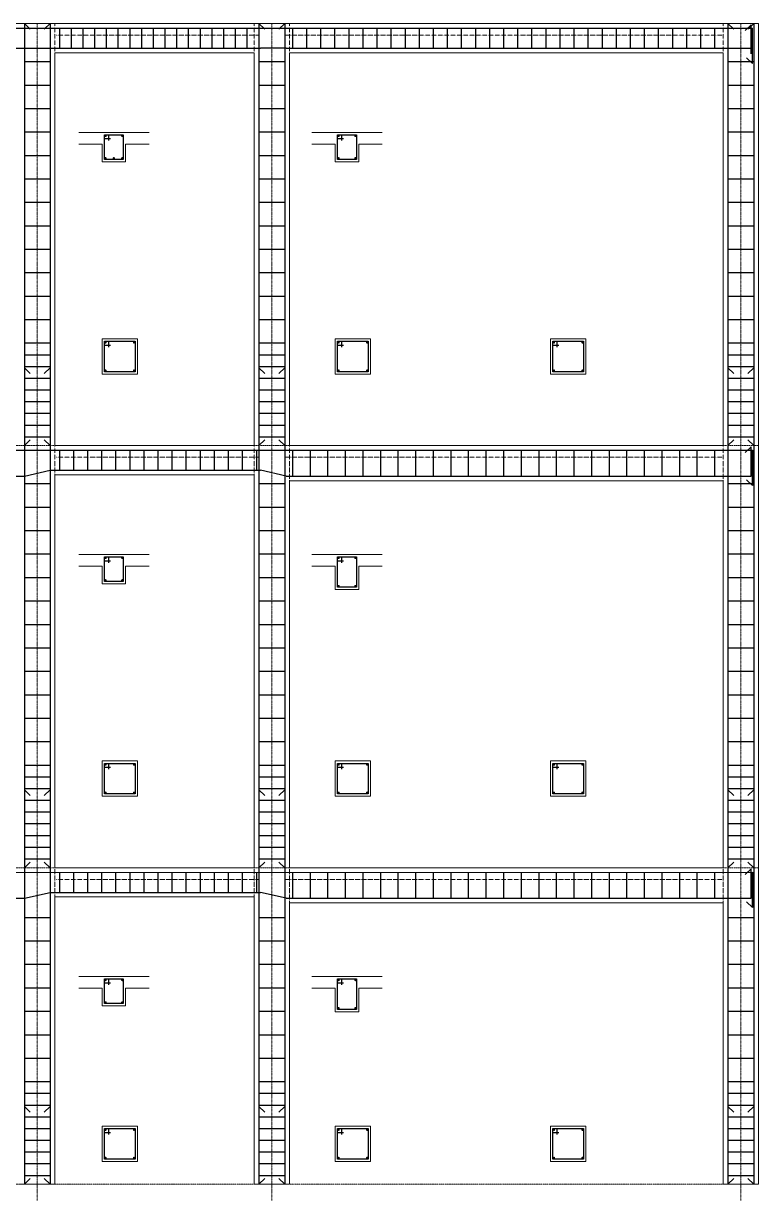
# Model space of a CAD drawing. Header units: millimetres. Extents: x 2451 to 189599, y 100744 to 200848.
# Drawn here: x 87866 to 94133, y 119970 to 130009 of the extents above; entities that cross this region are included whole.
import ezdxf

# ---------------------------------------------------------------- set-up
doc = ezdxf.new("R2010")
doc.units = ezdxf.units.MM
doc.linetypes.add('ACAD_ISO03W100', pattern=[30, 12, -18])
doc.linetypes.add('ACAD_ISO10W100', pattern=[18, 12, -3, 0, -3])
for name, color, linetype, lineweight in [('NÉT KHUẤT KC', 4, 'Continuous', 9), ('NÉT THẤY KC', 7, 'Continuous', 20), ('NÉT ĐẬM Cốt thép - các nét cần nhấn mạnh', 1, 'Continuous', 30), ('TEXT NHỎ KC Dim - Ghi chú', 3, 'Continuous', 18), ('TRUC', 24, 'Continuous', 0)]:
    doc.layers.add(name, color=color, linetype=linetype, lineweight=lineweight)

# ---------------------------------------------------------------- blocks, each defined once
blk = doc.blocks.new('*U1046')
at = {"layer": 'NÉT ĐẬM Cốt thép - các nét cần nhấn mạnh'}
blk.add_line((-110, 0), (110, 0), dxfattribs=at)
blk = doc.blocks.new('*U1047')
at = {"layer": 'NÉT ĐẬM Cốt thép - các nét cần nhấn mạnh', "color": 0, "linetype": 'ByBlock', "lineweight": -2, "transparency": 16777216}
for p in [(0, 2200), (0, 2000), (0, 1800), (0, 1600), (0, 1400), (0, 1200), (0, 1000), (0, 800), (0, 600), (0, 400), (0, 200), (0, 0)]:
    blk.add_blockref('*U1046', p, dxfattribs=at)
blk = doc.blocks.new('*U1048')
at = {"layer": 'NÉT ĐẬM Cốt thép - các nét cần nhấn mạnh'}
blk.add_line((-110, 0), (110, 0), dxfattribs=at)
blk = doc.blocks.new('*U1049')
at = {"layer": 'NÉT ĐẬM Cốt thép - các nét cần nhấn mạnh', "color": 0, "linetype": 'ByBlock', "lineweight": -2, "transparency": 16777216}
for p in [(0, 600), (0, 400), (0, 200), (0, 0)]:
    blk.add_blockref('*U1048', p, dxfattribs=at)
blk = doc.blocks.new('*U1013')
at = {"layer": 'NÉT ĐẬM Cốt thép - các nét cần nhấn mạnh'}
blk.add_line((-110, 0), (110, 0), dxfattribs=at)
blk = doc.blocks.new('*U1014')
at = {"layer": 'NÉT ĐẬM Cốt thép - các nét cần nhấn mạnh', "color": 0, "linetype": 'ByBlock', "lineweight": -2, "transparency": 16777216}
for p in [(0, 3200), (0, 3000), (0, 2800), (0, 2600), (0, 2400), (0, 2200), (0, 2000), (0, 1800), (0, 1600), (0, 1400), (0, 1200), (0, 1000), (0, 800), (0, 600), (0, 400), (0, 200), (0, 0)]:
    blk.add_blockref('*U1013', p, dxfattribs=at)
blk = doc.blocks.new('*U1015')
at = {"layer": 'NÉT ĐẬM Cốt thép - các nét cần nhấn mạnh'}
blk.add_line((-110, 0), (110, 0), dxfattribs=at)
blk = doc.blocks.new('*U1016')
at = {"layer": 'NÉT ĐẬM Cốt thép - các nét cần nhấn mạnh', "color": 0, "linetype": 'ByBlock', "lineweight": -2, "transparency": 16777216}
for p in [(0, 600), (0, 400), (0, 200), (0, 0)]:
    blk.add_blockref('*U1015', p, dxfattribs=at)
blk = doc.blocks.new('*U1050')
at = {"layer": 'NÉT ĐẬM Cốt thép - các nét cần nhấn mạnh'}
blk.add_line((-110, 0), (110, 0), dxfattribs=at)
blk = doc.blocks.new('*U1051')
at = {"layer": 'NÉT ĐẬM Cốt thép - các nét cần nhấn mạnh', "color": 0, "linetype": 'ByBlock', "lineweight": -2, "transparency": 16777216}
for p in [(0, 3200), (0, 3000), (0, 2800), (0, 2600), (0, 2400), (0, 2200), (0, 2000), (0, 1800), (0, 1600), (0, 1400), (0, 1200), (0, 1000), (0, 800), (0, 600), (0, 400), (0, 200), (0, 0)]:
    blk.add_blockref('*U1050', p, dxfattribs=at)
blk = doc.blocks.new('*U1052')
at = {"layer": 'NÉT ĐẬM Cốt thép - các nét cần nhấn mạnh'}
blk.add_line((-110, 0), (110, 0), dxfattribs=at)
blk = doc.blocks.new('*U1053')
at = {"layer": 'NÉT ĐẬM Cốt thép - các nét cần nhấn mạnh', "color": 0, "linetype": 'ByBlock', "lineweight": -2, "transparency": 16777216}
for p in [(0, 600), (0, 400), (0, 200), (0, 0)]:
    blk.add_blockref('*U1052', p, dxfattribs=at)
blk = doc.blocks.new('*U1017')
at = {"layer": 'NÉT ĐẬM Cốt thép - các nét cần nhấn mạnh'}
blk.add_line((-110, 0), (110, 0), dxfattribs=at)
blk = doc.blocks.new('*U1018')
at = {"layer": 'NÉT ĐẬM Cốt thép - các nét cần nhấn mạnh', "color": 0, "linetype": 'ByBlock', "lineweight": -2, "transparency": 16777216}
for p in [(0, 2200), (0, 2000), (0, 1800), (0, 1600), (0, 1400), (0, 1200), (0, 1000), (0, 800), (0, 600), (0, 400), (0, 200), (0, 0)]:
    blk.add_blockref('*U1017', p, dxfattribs=at)
blk = doc.blocks.new('*U1019')
at = {"layer": 'NÉT ĐẬM Cốt thép - các nét cần nhấn mạnh'}
blk.add_line((-110, 0), (110, 0), dxfattribs=at)
blk = doc.blocks.new('*U1020')
at = {"layer": 'NÉT ĐẬM Cốt thép - các nét cần nhấn mạnh', "color": 0, "linetype": 'ByBlock', "lineweight": -2, "transparency": 16777216}
for p in [(0, 600), (0, 400), (0, 200), (0, 0)]:
    blk.add_blockref('*U1019', p, dxfattribs=at)
blk = doc.blocks.new('*U1025')
at = {"layer": 'NÉT ĐẬM Cốt thép - các nét cần nhấn mạnh'}
blk.add_line((-110, 0), (110, 0), dxfattribs=at)
blk = doc.blocks.new('*U1026')
at = {"layer": 'NÉT ĐẬM Cốt thép - các nét cần nhấn mạnh', "color": 0, "linetype": 'ByBlock', "lineweight": -2, "transparency": 16777216}
for p in [(0, 3200), (0, 3000), (0, 2800), (0, 2600), (0, 2400), (0, 2200), (0, 2000), (0, 1800), (0, 1600), (0, 1400), (0, 1200), (0, 1000), (0, 800), (0, 600), (0, 400), (0, 200), (0, 0)]:
    blk.add_blockref('*U1025', p, dxfattribs=at)
blk = doc.blocks.new('*U983')
at = {"layer": 'NÉT ĐẬM Cốt thép - các nét cần nhấn mạnh'}
blk.add_line((-110, 0), (110, 0), dxfattribs=at)
blk = doc.blocks.new('*U984')
at = {"layer": 'NÉT ĐẬM Cốt thép - các nét cần nhấn mạnh', "color": 0, "linetype": 'ByBlock', "lineweight": -2, "transparency": 16777216}
for p in [(0, 600), (0, 400), (0, 200), (0, 0)]:
    blk.add_blockref('*U983', p, dxfattribs=at)
blk = doc.blocks.new('*U1021')
at = {"layer": 'NÉT ĐẬM Cốt thép - các nét cần nhấn mạnh'}
blk.add_line((-110, 0), (110, 0), dxfattribs=at)
blk = doc.blocks.new('*U1022')
at = {"layer": 'NÉT ĐẬM Cốt thép - các nét cần nhấn mạnh', "color": 0, "linetype": 'ByBlock', "lineweight": -2, "transparency": 16777216}
for p in [(0, 3200), (0, 3000), (0, 2800), (0, 2600), (0, 2400), (0, 2200), (0, 2000), (0, 1800), (0, 1600), (0, 1400), (0, 1200), (0, 1000), (0, 800), (0, 600), (0, 400), (0, 200), (0, 0)]:
    blk.add_blockref('*U1021', p, dxfattribs=at)
blk = doc.blocks.new('*U1023')
at = {"layer": 'NÉT ĐẬM Cốt thép - các nét cần nhấn mạnh'}
blk.add_line((-110, 0), (110, 0), dxfattribs=at)
blk = doc.blocks.new('*U1024')
at = {"layer": 'NÉT ĐẬM Cốt thép - các nét cần nhấn mạnh', "color": 0, "linetype": 'ByBlock', "lineweight": -2, "transparency": 16777216}
for p in [(0, 600), (0, 400), (0, 200), (0, 0)]:
    blk.add_blockref('*U1023', p, dxfattribs=at)
blk = doc.blocks.new('*U985')
at = {"layer": 'NÉT ĐẬM Cốt thép - các nét cần nhấn mạnh'}
blk.add_line((-110, 0), (110, 0), dxfattribs=at)
blk = doc.blocks.new('*U986')
at = {"layer": 'NÉT ĐẬM Cốt thép - các nét cần nhấn mạnh', "color": 0, "linetype": 'ByBlock', "lineweight": -2, "transparency": 16777216}
for p in [(0, 2200), (0, 2000), (0, 1800), (0, 1600), (0, 1400), (0, 1200), (0, 1000), (0, 800), (0, 600), (0, 400), (0, 200), (0, 0)]:
    blk.add_blockref('*U985', p, dxfattribs=at)
blk = doc.blocks.new('*U987')
at = {"layer": 'NÉT ĐẬM Cốt thép - các nét cần nhấn mạnh'}
blk.add_line((-110, 0), (110, 0), dxfattribs=at)
blk = doc.blocks.new('*U988')
at = {"layer": 'NÉT ĐẬM Cốt thép - các nét cần nhấn mạnh', "color": 0, "linetype": 'ByBlock', "lineweight": -2, "transparency": 16777216}
for p in [(0, 600), (0, 400), (0, 200), (0, 0)]:
    blk.add_blockref('*U987', p, dxfattribs=at)
blk = doc.blocks.new('*U993')
at = {"layer": 'NÉT ĐẬM Cốt thép - các nét cần nhấn mạnh'}
blk.add_line((-110, 0), (110, 0), dxfattribs=at)
blk = doc.blocks.new('*U994')
at = {"layer": 'NÉT ĐẬM Cốt thép - các nét cần nhấn mạnh', "color": 0, "linetype": 'ByBlock', "lineweight": -2, "transparency": 16777216}
for p in [(0, 3200), (0, 3000), (0, 2800), (0, 2600), (0, 2400), (0, 2200), (0, 2000), (0, 1800), (0, 1600), (0, 1400), (0, 1200), (0, 1000), (0, 800), (0, 600), (0, 400), (0, 200), (0, 0)]:
    blk.add_blockref('*U993', p, dxfattribs=at)
blk = doc.blocks.new('*U995')
at = {"layer": 'NÉT ĐẬM Cốt thép - các nét cần nhấn mạnh'}
blk.add_line((-110, 0), (110, 0), dxfattribs=at)
blk = doc.blocks.new('*U996')
at = {"layer": 'NÉT ĐẬM Cốt thép - các nét cần nhấn mạnh', "color": 0, "linetype": 'ByBlock', "lineweight": -2, "transparency": 16777216}
for p in [(0, 600), (0, 400), (0, 200), (0, 0)]:
    blk.add_blockref('*U995', p, dxfattribs=at)
blk = doc.blocks.new('*U989')
at = {"layer": 'NÉT ĐẬM Cốt thép - các nét cần nhấn mạnh'}
blk.add_line((-110, 0), (110, 0), dxfattribs=at)
blk = doc.blocks.new('*U990')
at = {"layer": 'NÉT ĐẬM Cốt thép - các nét cần nhấn mạnh', "color": 0, "linetype": 'ByBlock', "lineweight": -2, "transparency": 16777216}
for p in [(0, 3200), (0, 3000), (0, 2800), (0, 2600), (0, 2400), (0, 2200), (0, 2000), (0, 1800), (0, 1600), (0, 1400), (0, 1200), (0, 1000), (0, 800), (0, 600), (0, 400), (0, 200), (0, 0)]:
    blk.add_blockref('*U989', p, dxfattribs=at)
blk = doc.blocks.new('*U991')
at = {"layer": 'NÉT ĐẬM Cốt thép - các nét cần nhấn mạnh'}
blk.add_line((-110, 0), (110, 0), dxfattribs=at)
blk = doc.blocks.new('*U992')
at = {"layer": 'NÉT ĐẬM Cốt thép - các nét cần nhấn mạnh', "color": 0, "linetype": 'ByBlock', "lineweight": -2, "transparency": 16777216}
for p in [(0, 600), (0, 400), (0, 200), (0, 0)]:
    blk.add_blockref('*U991', p, dxfattribs=at)
blk = doc.blocks.new('A$Ca5e4a220')
at = {"layer": 'NÉT ĐẬM Cốt thép - các nét cần nhấn mạnh'}
for p, q in [((51, 9900), (0, 9852)), ((51, 9900), (51, 0)), ((51, 0), (0, 48))]:
    blk.add_line(p, q, dxfattribs=at)
blk = doc.blocks.new('*U1008')
at = {"layer": 'NÉT ĐẬM Cốt thép - các nét cần nhấn mạnh'}
blk.add_line((-110, 0), (110, 0), dxfattribs=at)
blk = doc.blocks.new('*U1009')
at = {"layer": 'NÉT ĐẬM Cốt thép - các nét cần nhấn mạnh', "color": 0, "linetype": 'ByBlock', "lineweight": -2, "transparency": 16777216}
for p in [(0, 3600), (0, 3450), (0, 3300), (0, 3150), (0, 3000), (0, 2850), (0, 2700), (0, 2550), (0, 2400), (0, 2250), (0, 2100), (0, 1950), (0, 1800), (0, 1650), (0, 1500), (0, 1350), (0, 1200), (0, 1050), (0, 900), (0, 750), (0, 600), (0, 450), (0, 300), (0, 150), (0, 0)]:
    blk.add_blockref('*U1008', p, dxfattribs=at)
blk = doc.blocks.new('*U1010')
at = {"layer": 'NÉT ĐẬM Cốt thép - các nét cần nhấn mạnh'}
blk.add_line((-110, 0), (61, 0), dxfattribs=at)
blk = doc.blocks.new('*U1011')
at = {"layer": 'NÉT ĐẬM Cốt thép - các nét cần nhấn mạnh', "color": 0, "linetype": 'ByBlock', "lineweight": -2, "transparency": 16777216}
for p in [(0, 1680), (0, 1560), (0, 1440), (0, 1320), (0, 1200), (0, 1080), (0, 960), (0, 840), (0, 720), (0, 600), (0, 480), (0, 360), (0, 240), (0, 120), (0, 0)]:
    blk.add_blockref('*U1010', p, dxfattribs=at)
blk = doc.blocks.new('*U1001')
at = {"layer": 'NÉT ĐẬM Cốt thép - các nét cần nhấn mạnh'}
blk.add_line((-110, 0), (110, 0), dxfattribs=at)
blk = doc.blocks.new('*U1002')
at = {"layer": 'NÉT ĐẬM Cốt thép - các nét cần nhấn mạnh', "color": 0, "linetype": 'ByBlock', "lineweight": -2, "transparency": 16777216}
for p in [(0, 3600), (0, 3450), (0, 3300), (0, 3150), (0, 3000), (0, 2850), (0, 2700), (0, 2550), (0, 2400), (0, 2250), (0, 2100), (0, 1950), (0, 1800), (0, 1650), (0, 1500), (0, 1350), (0, 1200), (0, 1050), (0, 900), (0, 750), (0, 600), (0, 450), (0, 300), (0, 150), (0, 0)]:
    blk.add_blockref('*U1001', p, dxfattribs=at)
blk = doc.blocks.new('*U977')
at = {"layer": 'NÉT ĐẬM Cốt thép - các nét cần nhấn mạnh'}
blk.add_line((-110, 0), (61, 0), dxfattribs=at)
blk = doc.blocks.new('*U978')
at = {"layer": 'NÉT ĐẬM Cốt thép - các nét cần nhấn mạnh', "color": 0, "linetype": 'ByBlock', "lineweight": -2, "transparency": 16777216}
for p in [(0, 1700), (0, 1600), (0, 1500), (0, 1400), (0, 1300), (0, 1200), (0, 1100), (0, 1000), (0, 900), (0, 800), (0, 700), (0, 600), (0, 500), (0, 400), (0, 300), (0, 200), (0, 100), (0, 0)]:
    blk.add_blockref('*U977', p, dxfattribs=at)
blk = doc.blocks.new('*U981')
at = {"layer": 'NÉT ĐẬM Cốt thép - các nét cần nhấn mạnh'}
blk.add_line((-110, 0), (61, 0), dxfattribs=at)
blk = doc.blocks.new('*U982')
at = {"layer": 'NÉT ĐẬM Cốt thép - các nét cần nhấn mạnh', "color": 0, "linetype": 'ByBlock', "lineweight": -2, "transparency": 16777216}
for p in [(0, 3600), (0, 3480), (0, 3360), (0, 3240), (0, 3120), (0, 3000), (0, 2880), (0, 2760), (0, 2640), (0, 2520), (0, 2400), (0, 2280), (0, 2160), (0, 2040), (0, 1920), (0, 1800), (0, 1680), (0, 1560), (0, 1440), (0, 1320), (0, 1200), (0, 1080), (0, 960), (0, 840), (0, 720), (0, 600), (0, 480), (0, 360), (0, 240), (0, 120), (0, 0)]:
    blk.add_blockref('*U981', p, dxfattribs=at)
blk = doc.blocks.new('*U1027')
at = {"layer": 'NÉT ĐẬM Cốt thép - các nét cần nhấn mạnh'}
blk.add_line((-110, 0), (61, 0), dxfattribs=at)
blk = doc.blocks.new('*U1028')
at = {"layer": 'NÉT ĐẬM Cốt thép - các nét cần nhấn mạnh', "color": 0, "linetype": 'ByBlock', "lineweight": -2, "transparency": 16777216}
for p in [(0, 1680), (0, 1560), (0, 1440), (0, 1320), (0, 1200), (0, 1080), (0, 960), (0, 840), (0, 720), (0, 600), (0, 480), (0, 360), (0, 240), (0, 120), (0, 0)]:
    blk.add_blockref('*U1027', p, dxfattribs=at)
blk = doc.blocks.new('A$C11ba0f39')
at = {"layer": 'NÉT ĐẬM Cốt thép - các nét cần nhấn mạnh'}
for p, q in [((12, 80), (12, 329)), ((12, 329), (63, 281)), ((0, 0), (0, 300)), ((0, 0), (51, 48))]:
    blk.add_line(p, q, dxfattribs=at)

msp = doc.modelspace()

# ---------------------------------------------------------------- linework, layer by layer
at = {"layer": 'NÉT KHUẤT KC', "linetype": 'ACAD_ISO03W100', "ltscale": 0.2}
for p, q in [((88132.6, 130008.9), (88132.6, 120108.9)), ((89832.6, 130008.9), (89832.6, 120108.9)), ((90132.6, 130008.9), (90132.6, 120108.9)), ((93832.6, 130008.9), (93832.6, 120108.9)), ((88144.9, 129908.9), (89872.6, 129908.9)), ((90092.6, 129908.9), (93832.6, 129908.9)), ((88144.9, 126308.9), (89872.6, 126308.9)), ((90092.6, 126308.9), (93832.6, 126308.9)), ((88144.9, 122708.9), (89872.6, 122708.9)), ((90092.6, 122708.9), (93832.6, 122708.9))]:
    msp.add_line(p, q, dxfattribs=at)
at = {"layer": 'NÉT THẤY KC'}
for p, q in [((79832.6, 130008.9), (94132.6, 130008.9)), ((88144.9, 130008.9), (89832.6, 130008.9)), ((90132.6, 130008.9), (93832.6, 130008.9)), ((94132.6, 130008.9), (94132.6, 120108.9)), ((88132.6, 129758.9), (88132.6, 126408.9)), ((88132.6, 129758.9), (89832.6, 129758.9)), ((88144.9, 129758.9), (89832.6, 129758.9)), ((89832.6, 129758.9), (89832.6, 126408.9)), ((90132.6, 129758.9), (90132.6, 126408.9)), ((90132.6, 129758.9), (93832.6, 129758.9)), ((93832.6, 129758.9), (93832.6, 126408.9)), ((88336.3, 129080.3), (88936.3, 129080.3)), ((90324, 129080.3), (90924, 129080.3)), ((88336.3, 128980.3), (88536.3, 128980.3)), ((88536.3, 128830.3), (88536.3, 128980.3)), ((88736.3, 128980.3), (88936.3, 128980.3)), ((88736.3, 128980.3), (88736.3, 128830.3)), ((90324, 128980.3), (90524, 128980.3)), ((90524, 128830.3), (90524, 128980.3)), ((90724, 128980.3), (90924, 128980.3)), ((90724, 128980.3), (90724, 128830.3)), ((88536.3, 128830.3), (88736.3, 128830.3)), ((90524, 128830.3), (90724, 128830.3)), ((88836.3, 127318.8), (88536.3, 127318.8)), ((90824, 127318.8), (90524, 127318.8)), ((92660.2, 127318.8), (92360.2, 127318.8)), ((88132.6, 126408.9), (89832.6, 126408.9)), ((88144.9, 126408.9), (89832.6, 126408.9)), ((90132.6, 126408.9), (93832.6, 126408.9)), ((90132.6, 126408.9), (93832.6, 126408.9)), ((88132.6, 126158.9), (88132.6, 122808.9)), ((88132.6, 126158.9), (89832.6, 126158.9)), ((88144.9, 126158.9), (89832.6, 126158.9)), ((89832.6, 126158.9), (89832.6, 122808.9)), ((90132.6, 126108.9), (90132.6, 122808.9)), ((90132.6, 126108.9), (93832.6, 126108.9)), ((90132.6, 126108.9), (93832.6, 126108.9)), ((93832.6, 126108.9), (93832.6, 122808.9)), ((88336.3, 125480.3), (88936.3, 125480.3)), ((90324, 125480.3), (90924, 125480.3)), ((88336.3, 125380.3), (88536.3, 125380.3)), ((88536.3, 125230.3), (88536.3, 125380.3)), ((88736.3, 125380.3), (88936.3, 125380.3)), ((88736.3, 125380.3), (88736.3, 125230.3)), ((90324, 125380.3), (90524, 125380.3)), ((90524, 125180.3), (90524, 125380.3)), ((90724, 125380.3), (90924, 125380.3)), ((90724, 125380.3), (90724, 125180.3)), ((88536.3, 125230.3), (88736.3, 125230.3)), ((90524, 125180.3), (90724, 125180.3)), ((88836.3, 123718.8), (88536.3, 123718.8)), ((90824, 123718.8), (90524, 123718.8)), ((92660.2, 123718.8), (92360.2, 123718.8)), ((88132.6, 122808.9), (89832.6, 122808.9)), ((90132.6, 122808.9), (93832.6, 122808.9)), ((88132.6, 122558.9), (88132.6, 120108.9)), ((88132.6, 122558.9), (89832.6, 122558.9)), ((89832.6, 122558.9), (89832.6, 120108.9)), ((90132.6, 122508.9), (90132.6, 120108.9)), ((90132.6, 122508.9), (93832.6, 122508.9)), ((93832.6, 122508.9), (93832.6, 120108.9)), ((88336.3, 121880.3), (88936.3, 121880.3)), ((90324, 121880.3), (90924, 121880.3)), ((88336.3, 121780.3), (88536.3, 121780.3)), ((88536.3, 121630.3), (88536.3, 121780.3)), ((88736.3, 121780.3), (88936.3, 121780.3)), ((88736.3, 121780.3), (88736.3, 121630.3)), ((90324, 121780.3), (90524, 121780.3)), ((90524, 121580.3), (90524, 121780.3)), ((90724, 121780.3), (90924, 121780.3)), ((90724, 121780.3), (90724, 121580.3)), ((88536.3, 121630.3), (88736.3, 121630.3)), ((90524, 121580.3), (90724, 121580.3)), ((88836.3, 120603.3), (88536.3, 120603.3)), ((90824, 120603.3), (90524, 120603.3)), ((92660.2, 120603.3), (92360.2, 120603.3)), ((87832.6, 120108.9), (88132.6, 120108.9)), ((89832.6, 120108.9), (90132.6, 120108.9)), ((93832.6, 120108.9), (94132.6, 120108.9))]:
    msp.add_line(p, q, dxfattribs=at)
for points in [[(88536.3, 127318.8), (88836.3, 127318.8), (88836.3, 127018.8), (88536.3, 127018.8)], [(90524, 127318.8), (90824, 127318.8), (90824, 127018.8), (90524, 127018.8)], [(92360.2, 127318.8), (92660.2, 127318.8), (92660.2, 127018.8), (92360.2, 127018.8)], [(88536.3, 123718.8), (88836.3, 123718.8), (88836.3, 123418.8), (88536.3, 123418.8)], [(90524, 123718.8), (90824, 123718.8), (90824, 123418.8), (90524, 123418.8)], [(92360.2, 123718.8), (92660.2, 123718.8), (92660.2, 123418.8), (92360.2, 123418.8)], [(88536.3, 120603.3), (88836.3, 120603.3), (88836.3, 120303.3), (88536.3, 120303.3)], [(90524, 120603.3), (90824, 120603.3), (90824, 120303.3), (90524, 120303.3)], [(92360.2, 120603.3), (92660.2, 120603.3), (92660.2, 120303.3), (92360.2, 120303.3)]]:
    msp.add_lwpolyline(points, close=True, dxfattribs=at)
at = {"layer": 'NÉT ĐẬM Cốt thép - các nét cần nhấn mạnh'}
for p, q in [((89872.6, 130008.9), (89872.6, 120108.9)), ((89872.6, 130008.9), (89923.4, 129960.7)), ((90092.6, 130008.9), (90041.8, 129960.7)), ((90092.6, 130008.9), (90092.6, 120108.9)), ((79883.7, 129968.8), (94082.6, 129969.1)), ((79895.4, 129798), (87872.6, 129798)), ((87872.6, 129798), (88092.6, 129798)), ((88092.6, 129798), (89884.9, 129798)), ((90104.9, 129798), (89884.9, 129798)), ((90104.9, 129798), (94071.6, 129798)), ((88556.3, 129027.1), (88606.7, 129027.1)), ((88589.5, 129060.3), (88589.5, 129009.9)), ((90544, 129027.1), (90594.4, 129027.1)), ((90577.2, 129060.3), (90577.2, 129009.9)), ((88589.5, 127298.8), (88589.5, 127248.4)), ((90577.2, 127298.8), (90577.2, 127248.4)), ((92413.3, 127298.8), (92413.3, 127248.4)), ((88556.3, 127265.6), (88606.7, 127265.6)), ((90544, 127265.6), (90594.4, 127265.6)), ((92380.2, 127265.6), (92430.5, 127265.6)), ((87872.6, 127072.3), (87923.4, 127024.1)), ((87872.6, 127072.3), (87923.4, 127024.1)), ((88092.6, 127072.3), (88041.8, 127024.1)), ((88092.6, 127072.3), (88041.8, 127024.1)), ((89872.6, 127072.3), (89923.4, 127024.1)), ((89872.6, 127072.3), (89923.4, 127024.1)), ((90092.6, 127072.3), (90041.8, 127024.1)), ((90092.6, 127072.3), (90041.8, 127024.1)), ((93872.6, 127072.3), (93923.4, 127024.1)), ((93872.6, 127072.3), (93923.4, 127024.1)), ((94092.6, 127072.3), (94041.8, 127024.1)), ((94092.6, 127072.3), (94041.8, 127024.1)), ((87872.6, 126408.9), (87923.4, 126457)), ((87872.6, 126408.9), (87923.4, 126457)), ((88092.6, 126408.9), (88041.8, 126457)), ((88092.6, 126408.9), (88041.8, 126457)), ((89872.6, 126408.9), (89923.4, 126457)), ((89872.6, 126408.9), (89923.4, 126457)), ((90092.6, 126408.9), (90041.8, 126457)), ((90092.6, 126408.9), (90041.8, 126457)), ((93872.6, 126408.9), (93923.4, 126457)), ((93872.6, 126408.9), (93923.4, 126457)), ((94092.6, 126408.9), (94041.8, 126457)), ((94092.6, 126408.9), (94041.8, 126457)), ((87872.6, 126148.9), (88092.6, 126198)), ((88092.6, 126198), (89884.9, 126198)), ((90104.9, 126148.9), (89884.9, 126198)), ((79896.1, 126148.9), (87872.6, 126148.9)), ((90104.9, 126148.9), (94070.9, 126148.9)), ((88556.3, 125427.1), (88606.7, 125427.1)), ((88589.5, 125460.3), (88589.5, 125409.9)), ((90544, 125427.1), (90594.4, 125427.1)), ((90577.2, 125460.3), (90577.2, 125409.9)), ((88589.5, 123698.8), (88589.5, 123648.4)), ((90577.2, 123698.8), (90577.2, 123648.4)), ((92413.3, 123698.8), (92413.3, 123648.4)), ((88556.3, 123665.6), (88606.7, 123665.6)), ((90544, 123665.6), (90594.4, 123665.6)), ((92380.2, 123665.6), (92430.5, 123665.6)), ((87872.6, 123472.3), (87923.4, 123424.1)), ((88092.6, 123472.3), (88041.8, 123424.1)), ((89872.6, 123472.3), (89923.4, 123424.1)), ((90092.6, 123472.3), (90041.8, 123424.1)), ((93872.6, 123472.3), (93923.4, 123424.1)), ((94092.6, 123472.3), (94041.8, 123424.1)), ((87872.6, 122808.9), (87923.4, 122857)), ((88092.6, 122808.9), (88041.8, 122857)), ((89872.6, 122808.9), (89923.4, 122857)), ((90092.6, 122808.9), (90041.8, 122857)), ((93872.6, 122808.9), (93923.4, 122857)), ((94092.6, 122808.9), (94041.8, 122857)), ((87872.6, 122548.9), (88092.6, 122598)), ((88092.6, 122598), (89884.9, 122598)), ((90104.9, 122548.9), (89884.9, 122598)), ((79895.4, 122548.9), (87872.6, 122548.9)), ((90104.9, 122548.9), (94070.9, 122548.9)), ((88556.3, 121827.1), (88606.7, 121827.1)), ((88589.5, 121860.3), (88589.5, 121809.9)), ((90544, 121827.1), (90594.4, 121827.1)), ((90577.2, 121860.3), (90577.2, 121809.9)), ((87872.6, 120772.3), (87923.4, 120724.1)), ((88092.6, 120772.3), (88041.8, 120724.1)), ((89872.6, 120772.3), (89923.4, 120724.1)), ((90092.6, 120772.3), (90041.8, 120724.1)), ((93872.6, 120772.3), (93923.4, 120724.1)), ((94092.6, 120772.3), (94041.8, 120724.1)), ((88589.5, 120583.3), (88589.5, 120533)), ((90577.2, 120583.3), (90577.2, 120533)), ((92413.3, 120583.3), (92413.3, 120533)), ((88556.3, 120550.1), (88606.7, 120550.1)), ((90544, 120550.1), (90594.4, 120550.1)), ((92380.2, 120550.1), (92430.5, 120550.1)), ((87872.6, 120108.9), (87923.4, 120157)), ((88092.6, 120108.9), (88041.8, 120157)), ((89872.6, 120108.9), (89923.4, 120157)), ((89872.6, 120108.9), (89923.4, 120157)), ((90092.6, 120108.9), (90041.8, 120157)), ((90092.6, 120108.9), (90041.8, 120157)), ((93872.6, 120108.9), (93923.4, 120157)), ((94092.6, 120108.9), (94041.8, 120157))]:
    msp.add_line(p, q, dxfattribs=at)
at = {"layer": 'NÉT ĐẬM Cốt thép - các nét cần nhấn mạnh', "const_width": 10}
for points in [[(88560, 129050.5, 1), (88570, 129050.5, 1)], [(88712.7, 129050.5, -1), (88702.7, 129050.5, -1)], [(90547.7, 129050.5, 1), (90557.7, 129050.5, 1)], [(90700.4, 129050.5, -1), (90690.4, 129050.5, -1)], [(88560, 128860, -1), (88570, 128860, -1)], [(88640.9, 128860, 1), (88630.9, 128860, 1)], [(88712.7, 128860, 1), (88702.7, 128860, 1)], [(90547.7, 128860, -1), (90557.7, 128860, -1)], [(90700.4, 128860, 1), (90690.4, 128860, 1)], [(88560, 127289, 1), (88570, 127289, 1)], [(88812.7, 127289, -1), (88802.7, 127289, -1)], [(90547.7, 127289, 1), (90557.7, 127289, 1)], [(90800.4, 127289, -1), (90790.4, 127289, -1)], [(92383.8, 127289, 1), (92393.8, 127289, 1)], [(92636.5, 127289, -1), (92626.5, 127289, -1)], [(88560, 127048.6, -1), (88570, 127048.6, -1)], [(88812.7, 127048.6, 1), (88802.7, 127048.6, 1)], [(90547.7, 127048.6, -1), (90557.7, 127048.6, -1)], [(90800.4, 127048.6, 1), (90790.4, 127048.6, 1)], [(92383.8, 127048.6, -1), (92393.8, 127048.6, -1)], [(92636.5, 127048.6, 1), (92626.5, 127048.6, 1)], [(88560, 125450.5, 1), (88570, 125450.5, 1)], [(88712.7, 125450.5, -1), (88702.7, 125450.5, -1)], [(90547.7, 125450.5, 1), (90557.7, 125450.5, 1)], [(90700.4, 125450.5, -1), (90690.4, 125450.5, -1)], [(88560, 125260, -1), (88570, 125260, -1)], [(88712.7, 125260, 1), (88702.7, 125260, 1)], [(90547.7, 125210, -1), (90557.7, 125210, -1)], [(90700.4, 125210, 1), (90690.4, 125210, 1)], [(88560, 123689, 1), (88570, 123689, 1)], [(88812.7, 123689, -1), (88802.7, 123689, -1)], [(90547.7, 123689, 1), (90557.7, 123689, 1)], [(90800.4, 123689, -1), (90790.4, 123689, -1)], [(92383.8, 123689, 1), (92393.8, 123689, 1)], [(92636.5, 123689, -1), (92626.5, 123689, -1)], [(88560, 123448.6, -1), (88570, 123448.6, -1)], [(88812.7, 123448.6, 1), (88802.7, 123448.6, 1)], [(90547.7, 123448.6, -1), (90557.7, 123448.6, -1)], [(90800.4, 123448.6, 1), (90790.4, 123448.6, 1)], [(92383.8, 123448.6, -1), (92393.8, 123448.6, -1)], [(92636.5, 123448.6, 1), (92626.5, 123448.6, 1)], [(88560, 121850.5, 1), (88570, 121850.5, 1)], [(88712.7, 121850.5, -1), (88702.7, 121850.5, -1)], [(90547.7, 121850.5, 1), (90557.7, 121850.5, 1)], [(90700.4, 121850.5, -1), (90690.4, 121850.5, -1)], [(88560, 121660, -1), (88570, 121660, -1)], [(88712.7, 121660, 1), (88702.7, 121660, 1)], [(90547.7, 121610, -1), (90557.7, 121610, -1)], [(90700.4, 121610, 1), (90690.4, 121610, 1)], [(88560, 120573.5, 1), (88570, 120573.5, 1)], [(88812.7, 120573.5, -1), (88802.7, 120573.5, -1)], [(90547.7, 120573.5, 1), (90557.7, 120573.5, 1)], [(90800.4, 120573.5, -1), (90790.4, 120573.5, -1)], [(92383.8, 120573.5, 1), (92393.8, 120573.5, 1)], [(92636.5, 120573.5, -1), (92626.5, 120573.5, -1)], [(88560, 120333.1, -1), (88570, 120333.1, -1)], [(88812.7, 120333.1, 1), (88802.7, 120333.1, 1)], [(90547.7, 120333.1, -1), (90557.7, 120333.1, -1)], [(90800.4, 120333.1, 1), (90790.4, 120333.1, 1)], [(92383.8, 120333.1, -1), (92393.8, 120333.1, -1)], [(92636.5, 120333.1, 1), (92626.5, 120333.1, 1)]]:
    msp.add_lwpolyline(points, format="xyb", close=True, dxfattribs=at)
at = {"layer": 'NÉT ĐẬM Cốt thép - các nét cần nhấn mạnh'}
for points in [[(88716.3, 128850.3), (88556.3, 128850.3), (88556.3, 129060.3), (88716.3, 129060.3)], [(90704, 128850.3), (90544, 128850.3), (90544, 129060.3), (90704, 129060.3)], [(88556.3, 127298.8), (88816.3, 127298.8), (88816.3, 127038.8), (88556.3, 127038.8)], [(90544, 127298.8), (90804, 127298.8), (90804, 127038.8), (90544, 127038.8)], [(92380.2, 127298.8), (92640.2, 127298.8), (92640.2, 127038.8), (92380.2, 127038.8)], [(88716.3, 125250.3), (88556.3, 125250.3), (88556.3, 125460.3), (88716.3, 125460.3)], [(90704, 125200.3), (90544, 125200.3), (90544, 125460.3), (90704, 125460.3)], [(88556.3, 123698.8), (88816.3, 123698.8), (88816.3, 123438.8), (88556.3, 123438.8)], [(90544, 123698.8), (90804, 123698.8), (90804, 123438.8), (90544, 123438.8)], [(92380.2, 123698.8), (92640.2, 123698.8), (92640.2, 123438.8), (92380.2, 123438.8)], [(88716.3, 121650.3), (88556.3, 121650.3), (88556.3, 121860.3), (88716.3, 121860.3)], [(90704, 121600.3), (90544, 121600.3), (90544, 121860.3), (90704, 121860.3)], [(88556.3, 120583.3), (88816.3, 120583.3), (88816.3, 120323.3), (88556.3, 120323.3)], [(90544, 120583.3), (90804, 120583.3), (90804, 120323.3), (90544, 120323.3)], [(92380.2, 120583.3), (92640.2, 120583.3), (92640.2, 120323.3), (92380.2, 120323.3)]]:
    msp.add_lwpolyline(points, close=True, dxfattribs=at)
for points in [[(79883.7, 126068.8), (79883.3, 126368.8), (94082.6, 126369.1), (94082.6, 126069.1)], [(79883.8, 122468.8), (79883.9, 122768.8), (94082.6, 122769.1), (94082.6, 122469.1)]]:
    msp.add_lwpolyline(points, dxfattribs=at)
at = {"layer": 'TRUC', "linetype": 'ACAD_ISO10W100'}
for p, q in [((94132.6, 130008.9), (79882.6, 130008.9)), ((94132.6, 126408.9), (79982.6, 126408.9)), ((94132.6, 122808.9), (79982.6, 122808.9)), ((94132.6, 120108.9), (79882.6, 120108.9))]:
    msp.add_line(p, q, dxfattribs=at)
at = {"layer": 'TRUC', "linetype": 'ACAD_ISO10W100', "ltscale": 0.2}
for points in [[(87982.6, 130008.9), (87982.6, 119970.3)], [(89982.6, 130008.9), (89982.6, 119970.3)], [(93982.6, 130008.9), (93982.6, 119970.3)]]:
    msp.add_lwpolyline(points, dxfattribs=at)

# ---------------------------------------------------------------- block references
at = {"layer": 'NÉT THẤY KC', "xscale": -1}
for p in [(87923.4, 120108.9), (93923.4, 120108.9)]:
    msp.add_blockref('A$Ca5e4a220', p, dxfattribs=at)
at = {"layer": 'NÉT THẤY KC'}
for p in [(88041.8, 120108.9), (94041.8, 120108.9)]:
    msp.add_blockref('A$Ca5e4a220', p, dxfattribs=at)
at = {"layer": 'NÉT ĐẬM Cốt thép - các nét cần nhấn mạnh', "rotation": 270}
for name, p in [('*U978', (88170.8, 129858.9)), ('*U982', (90158.5, 129858.9)), ('*U1028', (88170.8, 126258.9)), ('*U1002', (90158.5, 126258.9)), ('*U1011', (88170.8, 122658.9)), ('*U1009', (90158.5, 122658.9))]:
    msp.add_blockref(name, p, dxfattribs=at)
at = {"layer": 'NÉT ĐẬM Cốt thép - các nét cần nhấn mạnh'}
for name, p in [('*U1051', (87982.6, 126484.4)), ('*U1022', (89982.6, 126484.4)), ('*U990', (93982.6, 126484.4)), ('*U1053', (87982.6, 126584.4)), ('*U1024', (89982.6, 126584.4)), ('*U992', (93982.6, 126584.4)), ('*U1014', (87982.6, 122884.4)), ('*U1026', (89982.6, 122884.4)), ('*U994', (93982.6, 122884.4)), ('*U1016', (87982.6, 122984.4)), ('*U984', (89982.6, 122984.4)), ('*U996', (93982.6, 122984.4)), ('*U1047', (87982.6, 120184.4)), ('*U1018', (89982.6, 120184.4)), ('*U986', (93982.6, 120184.4)), ('*U1049', (87982.6, 120284.4)), ('*U1020', (89982.6, 120284.4)), ('*U988', (93982.6, 120284.4))]:
    msp.add_blockref(name, p, dxfattribs=at)
at = {"layer": 'TEXT NHỎ KC Dim - Ghi chú', "xscale": -1, "rotation": 359.9999999999926}
for p in [(94082.6, 129669.1), (94082.6, 126069.1), (94082.6, 122469.1)]:
    msp.add_blockref('A$C11ba0f39', p, dxfattribs=at)

doc.saveas('drawing.dxf')
